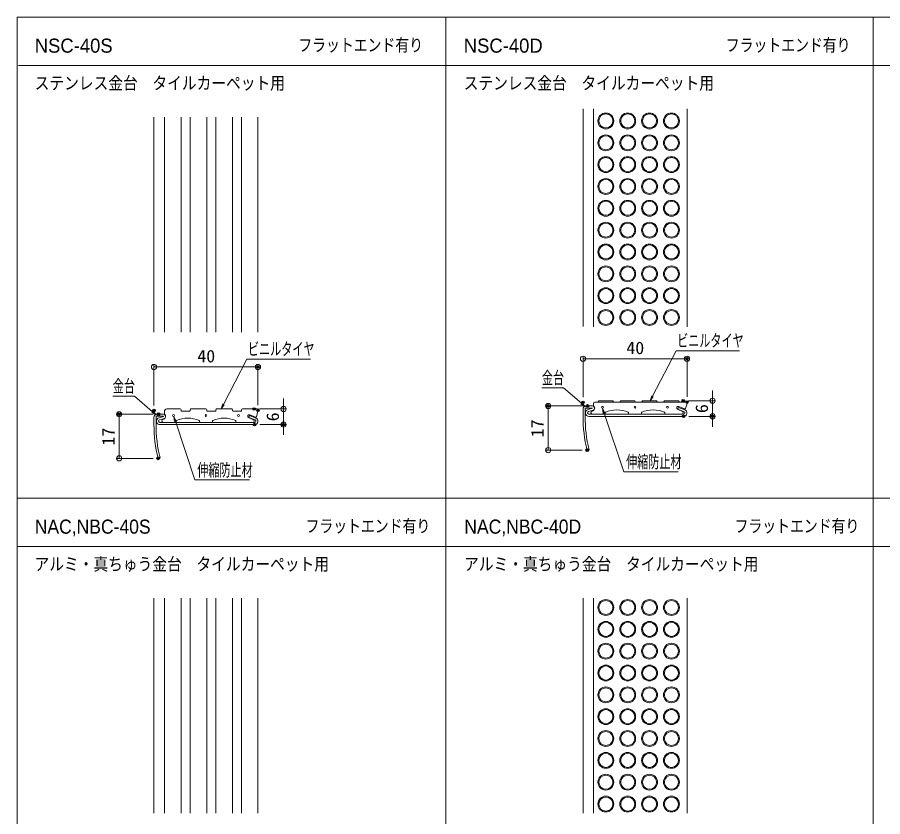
# Model space of a CAD drawing. Units: millimetres, scale not verified. Extents: x -400 to 400, y -277 to 277.
# Drawn here: x -400 to -67.2, y -30.5 to 276.9 of the extents above; entities that cross this region are included whole.
import ezdxf
from ezdxf.enums import TextEntityAlignment as Align

# ---------------------------------------------------------------- set-up
doc = ezdxf.new("R2010")
doc.units = ezdxf.units.MM
doc.header["$LTSCALE"] = 2
doc.header["$PDMODE"] = 32
doc.header["$PDSIZE"] = 1
for name, color, linetype, lineweight in [('0-0_zumenwaku', 6, 'Continuous', 9), ('0-2_CSLAYER1', 3, 'Continuous', 9), ('0-3_0', 1, 'Continuous', 9), ('0-5_1', 3, 'Continuous', 9), ('0-6_2', 4, 'Continuous', 9), ('0-7_sunpou', 7, 'Continuous', 9), ('0-D_6文字', 2, 'Continuous', 9)]:
    doc.layers.add(name, color=color, linetype=linetype, lineweight=lineweight)
doc.layers.add('0-1_moji', color=2, linetype='Continuous')
doc.layers.add('0-4_Defpoints', color=7, linetype='Continuous')
doc.styles.add('ＭＳ ゴシック', font='')
doc.styles.add('ＭＳ Ｐゴシック', font='')
doc.styles.get('ＭＳ ゴシック').set_extended_font_data('MS Gothic')
doc.styles.get('ＭＳ Ｐゴシック').set_extended_font_data('MS PGothic')

# ---------------------------------------------------------------- blocks, each defined once
blk = doc.blocks.new('_Origin')
at = {"layer": '0-3_0'}
blk.add_line((0, 0), (-2, 0), dxfattribs=at)
blk.add_circle((0, 0), 1, dxfattribs=at)
blk = doc.blocks.new('MLeader4')
at = {"layer": '0-D_6文字', "color": 1}
blk.add_line((-310.979, 145.466), (-287.245, 145.466), dxfattribs=at)
at = {"layer": '0-D_6文字'}
blk.add_line((-320.407, 127.909), (-321.622, 126.286), dxfattribs=at)
at = {"layer": '0-D_6文字', "color": 1}
blk.add_lwpolyline([(-320.703, 128.062), (-311.699, 145.466), (-310.979, 145.466)], dxfattribs=at)
at = {"layer": '0-D_6文字'}
blk.add_lwpolyline([(-321, 128.215), (-321.622, 126.286), (-320.703, 128.062)], dxfattribs=at)
at = {"layer": '0-D_6文字', "style": 'ＭＳ ゴシック', "width": 0.65}
blk.add_text('ビニルタイヤ', height=4.809, dxfattribs=at).set_placement((-311.278, 145.523), align=Align.BOTTOM_LEFT)
blk = doc.blocks.new('MLeader5')
at = {"layer": '0-D_6文字', "color": 1}
blk.add_line((-145.939, 148.713), (-122.205, 148.713), dxfattribs=at)
at = {"layer": '0-D_6文字'}
blk.add_line((-155.407, 131.078), (-156.623, 129.455), dxfattribs=at)
at = {"layer": '0-D_6文字', "color": 1}
blk.add_lwpolyline([(-155.704, 131.231), (-146.659, 148.713), (-145.939, 148.713)], dxfattribs=at)
at = {"layer": '0-D_6文字'}
blk.add_lwpolyline([(-156, 131.384), (-156.623, 129.455), (-155.704, 131.231)], dxfattribs=at)
at = {"layer": '0-D_6文字', "style": 'ＭＳ ゴシック', "width": 0.65}
blk.add_text('ビニルタイヤ', height=4.809, dxfattribs=at).set_placement((-146.238, 148.77), align=Align.BOTTOM_LEFT)
blk = doc.blocks.new('MLeader10')
at = {"layer": '0-D_6文字', "color": 1}
blk.add_line((-355.649, 131.225), (-363.295, 131.225), dxfattribs=at)
at = {"layer": '0-D_6文字'}
blk.add_line((-347.892, 125.556), (-346.601, 123.992), dxfattribs=at)
at = {"layer": '0-D_6文字', "color": 1}
blk.add_lwpolyline([(-348.111, 125.304), (-354.929, 131.225), (-355.649, 131.225)], dxfattribs=at)
at = {"layer": '0-D_6文字'}
blk.add_lwpolyline([(-348.33, 125.052), (-346.601, 123.992), (-348.111, 125.304)], dxfattribs=at)
at = {"layer": '0-D_6文字', "style": 'ＭＳ ゴシック', "width": 0.65}
blk.add_text('金台', height=4.809, dxfattribs=at).set_placement((-363.295, 131.274), align=Align.BOTTOM_LEFT)
blk = doc.blocks.new('MLeader11')
at = {"layer": '0-D_6文字', "color": 1}
blk.add_line((-190.618, 134.398), (-198.265, 134.398), dxfattribs=at)
at = {"layer": '0-D_6文字'}
blk.add_line((-182.862, 128.729), (-181.571, 127.166), dxfattribs=at)
at = {"layer": '0-D_6文字', "color": 1}
blk.add_lwpolyline([(-183.081, 128.477), (-189.898, 134.398), (-190.618, 134.398)], dxfattribs=at)
at = {"layer": '0-D_6文字'}
blk.add_lwpolyline([(-183.299, 128.226), (-181.571, 127.166), (-183.081, 128.477)], dxfattribs=at)
at = {"layer": '0-D_6文字', "style": 'ＭＳ ゴシック', "width": 0.65}
blk.add_text('金台', height=4.809, dxfattribs=at).set_placement((-198.265, 134.448), align=Align.BOTTOM_LEFT)
blk = doc.blocks.new('MLeader15')
at = {"layer": '0-D_6文字'}
blk.add_line((-339.553, 121.442), (-339.872, 123.445), dxfattribs=at)
at = {"layer": '0-D_6文字', "color": 1}
blk.add_line((-330.972, 99.012), (-310.726, 99.012), dxfattribs=at)
at = {"layer": '0-D_6文字'}
blk.add_lwpolyline([(-338.921, 121.654), (-339.872, 123.445), (-339.237, 121.548)], dxfattribs=at)
at = {"layer": '0-D_6文字', "color": 1}
blk.add_lwpolyline([(-339.237, 121.548), (-331.692, 99.012), (-330.972, 99.012)], dxfattribs=at)
at = {"layer": '0-D_6文字', "style": 'ＭＳ ゴシック', "width": 0.65}
blk.add_text('伸縮防止材', height=4.809, dxfattribs=at).set_placement((-330.792, 98.986), align=Align.BOTTOM_LEFT)
blk = doc.blocks.new('MLeader16')
at = {"layer": '0-D_6文字'}
blk.add_line((-174.638, 124.602), (-174.957, 126.605), dxfattribs=at)
at = {"layer": '0-D_6文字', "color": 1}
blk.add_line((-166.057, 102.172), (-145.811, 102.172), dxfattribs=at)
at = {"layer": '0-D_6文字'}
blk.add_lwpolyline([(-174.006, 124.814), (-174.957, 126.605), (-174.322, 124.708)], dxfattribs=at)
at = {"layer": '0-D_6文字', "color": 1}
blk.add_lwpolyline([(-174.322, 124.708), (-166.777, 102.172), (-166.057, 102.172)], dxfattribs=at)
at = {"layer": '0-D_6文字', "style": 'ＭＳ ゴシック', "width": 0.65}
blk.add_text('伸縮防止材', height=4.809, dxfattribs=at).set_placement((-165.877, 102.146), align=Align.BOTTOM_LEFT)

msp = doc.modelspace()

# ---------------------------------------------------------------- linework, layer by layer
at = {"layer": '0-0_zumenwaku'}
for p, q in [((-235.215, 276.938), (-235.215, -93.062)), ((-70.815, 276.938), (-70.815, -93.062)), ((-399.615, 258.414), (257.985, 258.414)), ((257.985, 91.938), (-400.015, 91.938)), ((-400.015, 73.414), (257.985, 73.414))]:
    msp.add_line(p, q, dxfattribs=at)
msp.add_lwpolyline([(-400.015, -277.062), (399.985, -277.062), (399.985, 276.938), (-400.015, 276.938)], close=True, dxfattribs=at)
at = {"layer": '0-2_CSLAYER1'}
for p, q in [((-182.451, 157.954), (-182.451, 241.716)), ((-178.451, 241.716), (-178.451, 157.94)), ((-142.451, 157.916), (-142.451, 241.716)), ((-181.451, 126.655), (-178.801, 126.655)), ((-178.801, 127.455), (-181.251, 127.455)), ((-178.788, 126.556), (-180.51, 126.095)), ((-154.151, 129.455), (-153.801, 128.955)), ((-145.617, 127.266), (-143.378, 126.315)), ((-346.651, 120.286), (-346.651, 123.286)), ((-346.451, 123.486), (-343.801, 123.486)), ((-343.801, 124.286), (-346.251, 124.286)), ((-343.788, 123.387), (-345.51, 122.926)), ((-337.351, 126.286), (-342.451, 126.286)), ((-337.051, 125.686), (-337.051, 125.986)), ((-333.751, 125.486), (-336.851, 125.486)), ((-333.551, 125.986), (-333.551, 125.686)), ((-327.451, 126.286), (-333.251, 126.286)), ((-327.151, 125.686), (-327.151, 125.986)), ((-323.851, 125.486), (-326.951, 125.486)), ((-323.651, 125.986), (-323.651, 125.686)), ((-317.551, 126.286), (-323.351, 126.286)), ((-317.251, 125.686), (-317.251, 125.986)), ((-313.951, 125.486), (-317.051, 125.486)), ((-313.751, 125.986), (-313.751, 125.686)), ((-307.751, 126.286), (-313.451, 126.286)), ((-310.617, 124.097), (-308.378, 123.146)), ((-307.971, 123.345), (-307.451, 125.286)), ((-182.451, 126.255), (-182.451, 123.455)), ((-181.651, 123.455), (-181.651, 126.455)), ((-180.303, 125.322), (-178.581, 125.784)), ((-143.754, 124.255), (-180.162, 124.255)), ((-180.162, 123.455), (-143.754, 123.455)), ((-178.692, 125.577), (-178.982, 125.499)), ((-178.818, 124.255), (-174.251, 124.255)), ((-173.951, 124.555), (-173.951, 124.826)), ((-164.951, 124.826), (-164.951, 124.555)), ((-164.651, 124.255), (-160.251, 124.255)), ((-159.951, 124.555), (-159.951, 124.826)), ((-150.951, 124.826), (-150.951, 124.555)), ((-150.651, 124.255), (-144.451, 124.255)), ((-144.133, 125.332), (-146.086, 126.161)), ((-143.951, 124.755), (-143.951, 125.056)), ((-347.451, 123.086), (-347.451, 120.286)), ((-345.303, 122.153), (-343.581, 122.615)), ((-345.162, 121.086), (-308.754, 121.086)), ((-345.162, 120.286), (-308.751, 120.286)), ((-343.692, 122.408), (-343.982, 122.33)), ((-338.951, 121.386), (-338.951, 121.658)), ((-329.951, 121.658), (-329.951, 121.386)), ((-329.651, 121.086), (-325.251, 121.086)), ((-324.951, 121.386), (-324.951, 121.658)), ((-315.951, 121.658), (-315.951, 121.386)), ((-315.651, 121.086), (-309.451, 121.086)), ((-311.086, 122.992), (-309.133, 122.163)), ((-309.133, 122.163), (-311.086, 122.992)), ((-308.951, 121.887), (-308.951, 121.586)), ((-308.951, 121.586), (-308.951, 121.887)), ((-180.892, 110.455), (-180.115, 110.644)), ((-345.892, 107.286), (-345.115, 107.475)), ((-182.451, -29.192), (-182.451, 53.544)), ((-178.451, 53.547), (-178.451, -29.202)), ((-142.451, -29.227), (-142.451, 53.547))]:
    msp.add_line(p, q, dxfattribs=at)
at = {"layer": '0-2_CSLAYER1', "color": 1}
for p, q in [((-182.706, 127.455), (-196.832, 127.455)), ((-195.832, 112.455), (-195.832, 125.455)), ((-182.814, 110.455), (-196.832, 110.455))]:
    msp.add_line(p, q, dxfattribs=at)
at = {"layer": '0-2_CSLAYER1'}
for points in [[(-178.451, 128.455), (-178.451, 127.457), (-178.244, 127.25)], [(-142.971, 126.514), (-142.451, 128.455), (-142.451, 128.955), (-177.951, 128.955)], [(-170.601, 128.955), (-170.951, 129.455), (-176.351, 129.455), (-176.701, 128.955)], [(-162.201, 128.955), (-162.551, 129.455), (-167.951, 129.455), (-168.301, 128.955)], [(-154.151, 129.455), (-159.551, 129.455), (-159.901, 128.955)], [(-145.401, 128.955), (-145.751, 129.455), (-151.151, 129.455), (-151.501, 128.955)], [(-143.28, 125.971), (-145.66, 126.9), (-145.951, 126.155), (-143.571, 125.226)], [(-343.451, 125.286), (-343.451, 124.288), (-343.2, 124.037)], [(-308.571, 122.057), (-310.951, 122.986), (-310.66, 123.731), (-308.28, 122.803)], [(-307.971, 123.345), (-307.451, 125.286), (-307.451, 125.986)]]:
    msp.add_lwpolyline(points, dxfattribs=at)
for centre, radius in [((-173.651, 237.081), 3.05), ((-173.651, 237.081), 2.7), ((-165.251, 237.081), 3.05), ((-165.251, 237.081), 2.7), ((-156.851, 237.081), 3.05), ((-156.851, 237.081), 2.7), ((-148.451, 237.081), 3.05), ((-148.451, 237.081), 2.7), ((-173.651, 228.681), 3.05), ((-173.651, 228.681), 2.7), ((-165.251, 228.681), 3.05), ((-165.251, 228.681), 2.7), ((-156.851, 228.681), 3.05), ((-156.851, 228.681), 2.7), ((-148.451, 228.681), 3.05), ((-148.451, 228.681), 2.7), ((-173.651, 220.281), 3.05), ((-165.251, 220.281), 3.05), ((-156.851, 220.281), 3.05), ((-148.451, 220.281), 3.05), ((-173.651, 220.281), 2.7), ((-165.251, 220.281), 2.7), ((-156.851, 220.281), 2.7), ((-148.451, 220.281), 2.7), ((-173.651, 211.881), 3.05), ((-173.651, 211.881), 2.7), ((-165.251, 211.881), 3.05), ((-165.251, 211.881), 2.7), ((-156.851, 211.881), 3.05), ((-156.851, 211.881), 2.7), ((-148.451, 211.881), 3.05), ((-148.451, 211.881), 2.7), ((-173.651, 203.481), 3.05), ((-165.251, 203.481), 3.05), ((-156.851, 203.481), 3.05), ((-148.451, 203.481), 3.05), ((-173.651, 203.481), 2.7), ((-165.251, 203.481), 2.7), ((-156.851, 203.481), 2.7), ((-148.451, 203.481), 2.7), ((-173.651, 195.081), 3.05), ((-173.651, 195.081), 2.7), ((-165.251, 195.081), 3.05), ((-165.251, 195.081), 2.7), ((-156.851, 195.081), 3.05), ((-156.851, 195.081), 2.7), ((-148.451, 195.081), 3.05), ((-148.451, 195.081), 2.7), ((-173.651, 186.681), 3.05), ((-165.251, 186.681), 3.05), ((-156.851, 186.681), 3.05), ((-148.451, 186.681), 3.05), ((-173.651, 186.681), 2.7), ((-165.251, 186.681), 2.7), ((-156.851, 186.681), 2.7), ((-148.451, 186.681), 2.7), ((-173.651, 178.281), 3.05), ((-173.651, 178.281), 2.7), ((-165.251, 178.281), 3.05), ((-165.251, 178.281), 2.7), ((-156.851, 178.281), 3.05), ((-156.851, 178.281), 2.7), ((-148.451, 178.281), 3.05), ((-148.451, 178.281), 2.7), ((-173.651, 169.881), 3.05), ((-173.651, 169.881), 2.7), ((-165.251, 169.881), 3.05), ((-165.251, 169.881), 2.7), ((-156.851, 169.881), 3.05), ((-156.851, 169.881), 2.7), ((-148.451, 169.881), 3.05), ((-148.451, 169.881), 2.7), ((-173.651, 161.481), 3.05), ((-173.651, 161.481), 2.7), ((-165.251, 161.481), 3.05), ((-165.251, 161.481), 2.7), ((-156.851, 161.481), 3.05), ((-156.851, 161.481), 2.7), ((-148.451, 161.481), 3.05), ((-148.451, 161.481), 2.7), ((-174.951, 126.955), 0.35), ((-162.451, 126.955), 0.35), ((-149.951, 126.955), 0.35), ((-339.951, 123.786), 0.35), ((-327.451, 123.786), 0.35), ((-314.951, 123.786), 0.35), ((-173.651, 49.938), 3.05), ((-173.651, 49.938), 2.7), ((-165.251, 49.938), 3.05), ((-165.251, 49.938), 2.7), ((-156.851, 49.938), 3.05), ((-156.851, 49.938), 2.7), ((-148.451, 49.938), 3.05), ((-148.451, 49.938), 2.7), ((-173.651, 41.538), 3.05), ((-173.651, 41.538), 2.7), ((-165.251, 41.538), 3.05), ((-165.251, 41.538), 2.7), ((-156.851, 41.538), 3.05), ((-156.851, 41.538), 2.7), ((-148.451, 41.538), 3.05), ((-148.451, 41.538), 2.7), ((-173.651, 33.138), 3.05), ((-173.651, 33.138), 2.7), ((-165.251, 33.138), 3.05), ((-165.251, 33.138), 2.7), ((-156.851, 33.138), 3.05), ((-156.851, 33.138), 2.7), ((-148.451, 33.138), 3.05), ((-148.451, 33.138), 2.7), ((-173.651, 24.738), 3.05), ((-173.651, 24.738), 2.7), ((-165.251, 24.738), 3.05), ((-165.251, 24.738), 2.7), ((-156.851, 24.738), 3.05), ((-156.851, 24.738), 2.7), ((-148.451, 24.738), 3.05), ((-148.451, 24.738), 2.7), ((-173.651, 16.338), 3.05), ((-173.651, 16.338), 2.7), ((-165.251, 16.338), 3.05), ((-165.251, 16.338), 2.7), ((-156.851, 16.338), 3.05), ((-156.851, 16.338), 2.7), ((-148.451, 16.338), 3.05), ((-148.451, 16.338), 2.7), ((-173.651, 7.938), 3.05), ((-173.651, 7.938), 2.7), ((-165.251, 7.938), 3.05), ((-165.251, 7.938), 2.7), ((-156.851, 7.938), 3.05), ((-156.851, 7.938), 2.7), ((-148.451, 7.938), 3.05), ((-148.451, 7.938), 2.7), ((-173.651, -0.462), 3.05), ((-173.651, -0.462), 2.7), ((-165.251, -0.462), 3.05), ((-165.251, -0.462), 2.7), ((-156.851, -0.462), 3.05), ((-156.851, -0.462), 2.7), ((-148.451, -0.462), 3.05), ((-148.451, -0.462), 2.7), ((-173.651, -8.862), 3.05), ((-173.651, -8.862), 2.7), ((-165.251, -8.862), 3.05), ((-165.251, -8.862), 2.7), ((-156.851, -8.862), 3.05), ((-156.851, -8.862), 2.7), ((-148.451, -8.862), 3.05), ((-148.451, -8.862), 2.7), ((-173.651, -17.262), 3.05), ((-173.651, -17.262), 2.7), ((-165.251, -17.262), 3.05), ((-165.251, -17.262), 2.7), ((-156.851, -17.262), 3.05), ((-156.851, -17.262), 2.7), ((-148.451, -17.262), 3.05), ((-148.451, -17.262), 2.7), ((-173.651, -25.662), 3.05), ((-173.651, -25.662), 2.7), ((-165.251, -25.662), 3.05), ((-165.251, -25.662), 2.7), ((-156.851, -25.662), 3.05), ((-156.851, -25.662), 2.7), ((-148.451, -25.662), 3.05), ((-148.451, -25.662), 2.7)]:
    msp.add_circle(centre, radius, dxfattribs=at)
for centre, radius, start, end in [((-181.251, 126.255), 1.2, 90, 180), ((-181.451, 126.455), 0.2, 90, 180), ((-178.801, 126.605), 0.85, 285, 90), ((-178.801, 126.605), 0.05, 285, 90), ((-178.951, 126.542), 1, 285, 45), ((-177.951, 128.455), 0.5, 90, 180), ((-145.851, 126.713), 0.6, 67, 247), ((-143.261, 126.591), 0.3, 247, 345), ((-346.251, 123.086), 1.2, 90, 180), ((-346.451, 123.286), 0.2, 90, 180), ((-343.801, 123.436), 0.85, 285, 90), ((-343.801, 123.436), 0.05, 285, 90), ((-343.951, 123.374), 1, 285, 45), ((-342.451, 125.286), 1, 90, 180), ((-337.351, 125.986), 0.3, 0, 90), ((-336.851, 125.686), 0.2, 180, 270), ((-333.751, 125.686), 0.2, 270, 0), ((-333.251, 125.986), 0.3, 90, 180), ((-327.451, 125.986), 0.3, 0, 90), ((-326.951, 125.686), 0.2, 180, 270), ((-323.851, 125.686), 0.2, 270, 0), ((-323.351, 125.986), 0.3, 90, 180), ((-317.551, 125.986), 0.3, 0, 90), ((-317.051, 125.686), 0.2, 180, 270), ((-313.951, 125.686), 0.2, 270, 0), ((-313.451, 125.986), 0.3, 90, 180), ((-310.851, 123.544), 0.6, 67, 247), ((-308.261, 123.422), 0.3, 247, 345), ((-307.751, 125.986), 0.3, 0, 90), ((-127.451, 123.455), 55, 180, 193.67202), ((-127.451, 123.455), 54.2, 180, 193.67202), ((-180.162, 124.798), 1.343, 105, 270), ((-180.162, 124.798), 0.543, 105, 270), ((-178.818, 124.888), 0.633, 105, 270), ((-174.251, 124.555), 0.3, 270, 0), ((-173.751, 124.826), 0.2, 114.36009, 180), ((-169.451, 115.33), 10.625, 65.63991, 114.36009), ((-165.151, 124.826), 0.2, 0, 65.63991), ((-164.651, 124.555), 0.3, 180, 270), ((-160.251, 124.555), 0.3, 270, 0), ((-159.751, 124.826), 0.2, 114.36009, 180), ((-155.451, 115.33), 10.625, 65.63991, 114.36009), ((-151.151, 124.826), 0.2, 0, 65.63991), ((-150.651, 124.555), 0.3, 180, 270), ((-144.451, 124.755), 0.5, 270, 0), ((-144.251, 125.056), 0.3, 0, 67), ((-143.754, 124.758), 1.303, 270, 68.68871), ((-143.754, 124.758), 0.503, 270, 68.68871), ((-292.451, 120.286), 55, 180, 193.67202), ((-292.451, 120.286), 54.2, 180, 193.67202), ((-345.162, 121.629), 1.343, 105, 270), ((-345.162, 121.629), 0.543, 105, 270), ((-343.818, 121.719), 0.633, 105, 270), ((-339.251, 121.386), 0.3, 270, 0), ((-338.751, 121.658), 0.2, 114.36009, 180), ((-334.451, 112.161), 10.625, 65.63991, 114.36009), ((-330.151, 121.658), 0.2, 0, 65.63991), ((-329.651, 121.386), 0.3, 180, 270), ((-325.251, 121.386), 0.3, 270, 0), ((-324.751, 121.658), 0.2, 114.36009, 180), ((-320.451, 112.161), 10.625, 65.63991, 114.36009), ((-316.151, 121.658), 0.2, 0, 65.63991), ((-315.651, 121.386), 0.3, 180, 270), ((-309.451, 121.586), 0.5, 270, 0), ((-309.451, 121.586), 0.5, 270, 0), ((-309.251, 121.887), 0.3, 0, 67), ((-309.251, 121.887), 0.3, 0, 67), ((-308.754, 121.589), 1.303, 270, 68.68958), ((-308.754, 121.589), 0.503, 270, 68.69136)]:
    msp.add_arc(centre, radius, start, end, dxfattribs=at)
at = {"layer": '0-3_0'}
for p, q in [((-182.451, 130.844), (-182.451, 146.611)), ((-142.451, 130.955), (-142.451, 146.611)), ((-347.451, 127.675), (-347.451, 143.442)), ((-307.451, 127.786), (-307.451, 143.442)), ((-180.451, 145.611), (-144.451, 145.611)), ((-345.451, 142.442), (-309.451, 142.442)), ((-132.609, 131.455), (-132.609, 133.455)), ((-297.609, 128.286), (-297.609, 130.286)), ((-141.887, 129.455), (-131.609, 129.455)), ((-132.609, 129.455), (-132.609, 123.455)), ((-347.706, 124.286), (-361.832, 124.286)), ((-306.887, 126.286), (-296.609, 126.286)), ((-297.609, 126.286), (-297.609, 120.286)), ((-141.751, 123.455), (-131.609, 123.455)), ((-360.832, 109.286), (-360.832, 122.286)), ((-306.751, 120.286), (-296.609, 120.286)), ((-132.609, 121.455), (-132.609, 119.455)), ((-297.609, 118.286), (-297.609, 116.286)), ((-347.814, 107.286), (-361.832, 107.286))]:
    msp.add_line(p, q, dxfattribs=at)
at = {"layer": '0-4_Defpoints'}
for p in [(-142.451, 145.611), (-307.451, 142.442), (-143.887, 129.455), (-308.887, 126.286), (-195.832, 127.455), (-182.451, 128.844), (-180.706, 127.455), (-142.451, 128.955), (-360.832, 124.286), (-347.451, 125.675), (-345.706, 124.286), (-307.451, 125.786), (-143.751, 123.455), (-132.609, 123.455), (-308.751, 120.286), (-297.609, 120.286), (-180.814, 110.455), (-345.814, 107.286)]:
    msp.add_point(p, dxfattribs=at)
at = {"layer": '0-5_1'}
for p, q in [((-347.451, 238.547), (-347.451, 155.773)), ((-347.451, 53.547), (-347.451, -29.227))]:
    msp.add_line(p, q, dxfattribs=at)
at = {"layer": '0-6_2'}
for p, q in [((-343.451, 238.547), (-343.451, 155.773)), ((-337.051, 238.547), (-337.051, 155.773)), ((-333.551, 238.547), (-333.551, 155.773)), ((-327.151, 238.547), (-327.151, 155.773)), ((-323.651, 238.547), (-323.651, 155.773)), ((-317.251, 238.547), (-317.251, 155.773)), ((-313.751, 238.547), (-313.751, 155.773)), ((-307.451, 238.547), (-307.451, 155.773)), ((-343.451, -29.227), (-343.451, 53.547)), ((-337.051, -29.227), (-337.051, 53.547)), ((-333.551, -29.227), (-333.551, 53.547)), ((-327.151, -29.227), (-327.151, 53.547)), ((-323.651, -29.227), (-323.651, 53.547)), ((-317.251, -29.227), (-317.251, 53.547)), ((-313.751, -29.227), (-313.751, 53.547)), ((-307.451, 53.547), (-307.451, -29.227))]:
    msp.add_line(p, q, dxfattribs=at)
at = {"layer": '0-7_sunpou'}
msp.add_line((-347.451, 125.675), (-347.431, 125.675), dxfattribs=at)

# ---------------------------------------------------------------- block references
at = {"layer": '0-2_CSLAYER1'}
for p, rotation in [((-195.832, 127.455), 90), ((-195.832, 110.455), 270)]:
    msp.add_blockref('_Origin', p, dxfattribs=dict(at, rotation=rotation))
at = {"layer": '0-3_0'}
for p, rotation in [((-182.451, 145.611), 180), ((-347.451, 142.442), 180), ((-132.609, 129.455), 270), ((-297.609, 126.286), 270), ((-360.832, 124.286), 90), ((-132.609, 123.455), 90), ((-297.609, 120.286), 90), ((-360.832, 107.286), 270)]:
    msp.add_blockref('_Origin', p, dxfattribs=dict(at, rotation=rotation))
for p in [(-142.451, 145.611), (-307.451, 142.442)]:
    msp.add_blockref('_Origin', p, dxfattribs=at)
at = {"layer": '0-D_6文字'}
for name in ['MLeader5', 'MLeader4', 'MLeader11', 'MLeader10', 'MLeader16', 'MLeader15']:
    msp.add_blockref(name, (0, 0), dxfattribs=at)

# ---------------------------------------------------------------- texts
at = {"layer": '0-1_moji', "style": 'ＭＳ Ｐゴシック'}
for s, p in [('NSC-40S', (-393.31, 261.698)), ('NSC-40D', (-228.31, 261.698))]:
    msp.add_text(s, height=5.423, dxfattribs=at).set_placement(p, align=Align.BOTTOM_LEFT)
for s, height, width, p in [('フラットエンド有り', 4.883, 0.8, (-291.932, 262.365)), ('フラットエンド有り', 4.883, 0.8, (-127.532, 262.365)), ('ステンレス金台\u3000タイルカーペット用', 4.883, 0.85, (-393.334, 247.733)), ('ステンレス金台\u3000タイルカーペット用', 4.883, 0.85, (-228.334, 247.733)), ('NAC,NBC-40S', 5.423, 0.95, (-393.31, 76.698)), ('フラットエンド有り', 4.883, 0.8, (-289.148, 77.379)), ('NAC,NBC-40D', 5.425, 0.95, (-228.11, 76.698)), ('フラットエンド有り', 4.883, 0.8, (-124.148, 77.379)), ('アルミ・真ちゅう金台\u3000タイルカーペット用', 4.883, 0.85, (-393.383, 62.733)), ('アルミ・真ちゅう金台\u3000タイルカーペット用', 4.883, 0.85, (-228.184, 62.733))]:
    msp.add_text(s, height=height, dxfattribs=dict(at, width=width)).set_placement(p, align=Align.BOTTOM_LEFT)
at = {"layer": '0-2_CSLAYER1', "color": 2, "style": 'ＭＳ ゴシック', "width": 1.05}
msp.add_text('17', height=4.809, rotation=90, dxfattribs=at).set_placement((-196.157, 115.371), align=Align.BOTTOM_LEFT)
at = {"layer": '0-3_0', "color": 2, "style": 'ＭＳ ゴシック', "width": 1.05}
for p in [(-165.784, 145.936), (-330.784, 142.767)]:
    msp.add_text('40', height=4.809, dxfattribs=at).set_placement(p, align=Align.BOTTOM_LEFT)
for s, p in [('6', (-132.934, 124.705)), ('6', (-297.934, 121.536)), ('17', (-361.157, 112.202))]:
    msp.add_text(s, height=4.809, rotation=90, dxfattribs=at).set_placement(p, align=Align.BOTTOM_LEFT)

doc.saveas('drawing.dxf')
